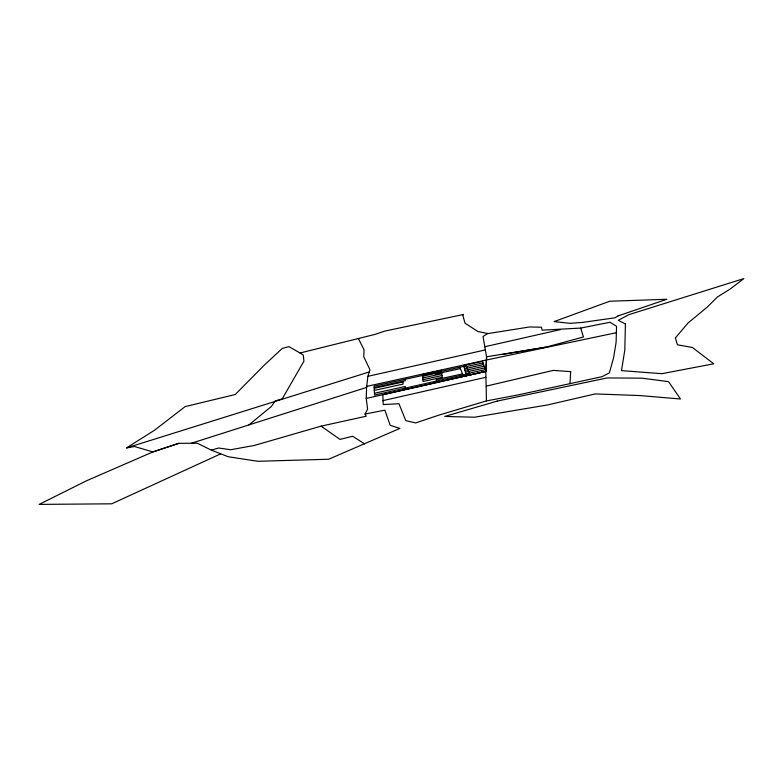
<?xml version="1.0" encoding="UTF-8"?>
<svg xmlns="http://www.w3.org/2000/svg" width="783" height="783" viewBox="0 0 783 783"><rect width="100%" height="100%" fill="white"/><g stroke="black" fill="none" stroke-linecap="round" stroke-linejoin="round"><path stroke-width="1.17" d="M580.712 328.087L610.006 322.244L616.544 326.286L616.104 342.308L613.618 357.665L609.389 372.845L602.127 376.662L517.886 394.955L486.409 400.916L438.676 415.196L415.656 422.937L405.78 420.608L398.958 403.734L383.249 404.557L382.809 394.701L485.851 371.367L486.556 356.784L483.033 336.504L487.701 333.48L478.012 331.561L465.043 323.213L462.87 315.48L463.536 314.472L384.639 331.131L375.086 334.37L300.046 352.996L288.878 346.595L282.223 348.484L264.39 365.025L235.233 394.524L185.15 406.602L154.359 430.356L126.494 447.905L134.451 446.486L152.9 451.938L178.935 443.305L197.247 443.207L211.371 450.147L228.147 456.724L257.901 461.295L328.684 459.239L399.868 428.418L390.218 425.326L384.854 410.165L365.035 414.05L366.209 416.204L321.099 426.148L254.367 445.439L230.721 449.736L218.594 448.003L211.371 450.147M365.035 414.05L367.628 409.147L366.229 398.459L366.62 386.411L486.488 359.994M486.635 356.794L485.871 371.387M569.995 383.817L570.66 371.602M358.389 338.51L364.026 349.737L363.762 356.754L369.968 369.762L367.883 376.349L366.581 387.428L191.355 443.256M248.965 424.895L271.466 406.397L275.029 401.092L282.223 398.85L303.931 361.169L303.275 355.071L300.046 352.996M220.679 453.856L111.715 503.812L39.15 504.399L86.61 480.733L152.92 451.908L178.955 443.276M126.601 447.886L369.273 371.954M486.556 356.784L545.8 347.192L583.452 336.984L580.702 328.077L542.13 330.172L541.435 327.225L529.562 326.961L487.447 333.666M486.409 400.916L486.184 386.146L553.229 370.408M484.667 346.771L560.432 329.604M382.701 400.681L485.891 377.289L485.851 371.367L482.475 361.306L463.732 365.436L466.306 375.683L485.851 371.377L366.229 398.459M367.893 376.329L485.176 349.952M422.644 376.231L441.504 372.072M464.153 367.08L483.023 362.921M374.176 387.575L405.291 380.714L405.281 379.275M460.306 368.597L435.544 374.049L435.368 372.639M422.771 377.964L441.769 373.775M464.564 368.754L483.571 364.565M422.908 379.726L442.033 375.507M464.994 370.447L484.129 366.229M465.425 372.17L484.697 367.922M374.48 393.272L405.32 386.469L405.33 388.104M462.567 373.863L436.268 379.657L436.444 381.057M465.865 373.912L485.274 369.635M486.517 360.004L616.368 332.706M502.255 354.513L545.78 347.172M553.219 370.388L570.67 371.622M364.535 443.834L352.683 436.268L339.998 439.39L321.099 426.148M459.738 367.266L463.076 375.028M485.9 377.308L486.184 386.146M403.01 381.967L403.01 384.11L374.323 390.423L374.568 388.231L403.01 381.967M625.421 323.986L624.814 350.03L621.496 370.633L661.909 373.687L713.744 363.801L692.436 347.495L677.452 344.804L675.377 337.953L688.071 322.958L707.127 307.21L717.443 296.972L730.108 289.074L743.85 278.601L628.847 314.658L618.296 320.316L625.421 323.986M618.11 315.892L615.086 317.79L582.474 322.41L570.21 323.33L554.09 321.598L609.712 301.24L666.862 299.263L618.11 315.892M497.215 401.092L444.764 416.448L474.547 417.212L547.571 404.938L595.237 393.918L639.936 395.562L680.476 398.987L668.535 381.654L641.894 378.169L607.177 377.925L497.215 401.092M469.634 373.55L374.577 395.063L374.098 386.146L466.1 365.867L469.634 373.55M441.25 370.388L422.517 374.519L423.045 381.507L442.307 377.259L441.25 370.388"/></g></svg>
